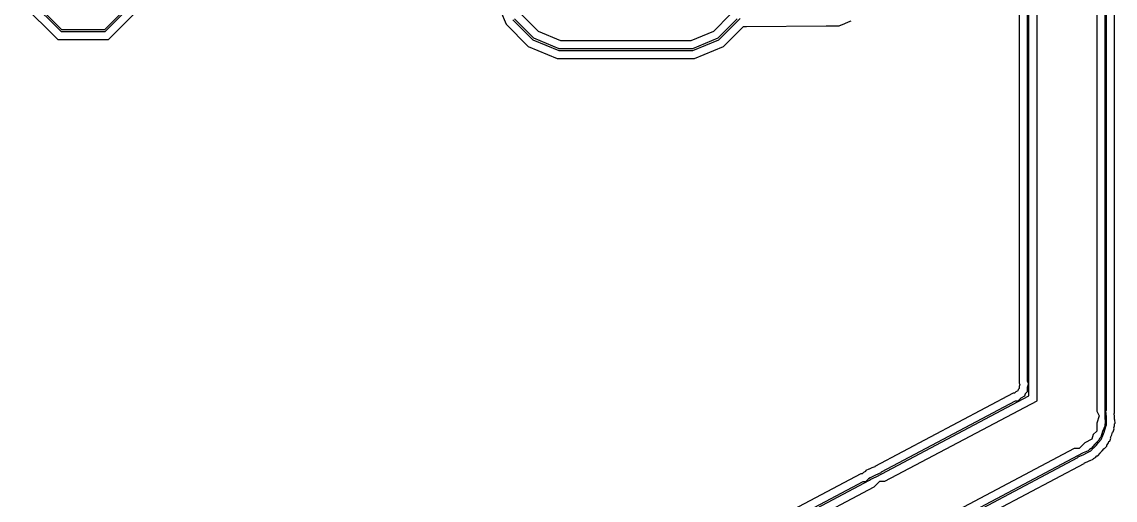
# Model space of a CAD drawing. Extents: x -122 to 0, y 0 to 97.
# Drawn here: x -44.33 to -23.86, y 70.86 to 79.83 of the extents above; entities that cross this region are included whole.
import ezdxf

# ---------------------------------------------------------------- set-up
doc = ezdxf.new("R2010")
doc.units = 0
doc.layers.add('milling', color=1, linetype='CONTINUOUS')

msp = doc.modelspace()

# ---------------------------------------------------------------- linework, layer by layer
at = {"layer": 'milling'}
for p, q in [((-24.2062, 93.7485), (-24.2062, 72.5288)), ((-24.0562, 93.8389), (-24.0562, 72.4232)), ((-24.0229, 72.5477), (-24.0229, 93.8974)), ((-23.8729, 72.4939), (-23.8729, 93.8353)), ((-25.3237, 72.7264), (-25.3237, 93.4212)), ((-25.4737, 72.8167), (-25.4737, 93.2712)), ((-25.6569, 92.8724), (-25.6569, 73.0565)), ((-25.5069, 92.8103), (-25.5069, 73.0938)), ((-44.1759, 80.2324), (-43.5924, 79.6489)), ((-43.5787, 79.6822), (-44.1427, 80.2462)), ((-42.2172, 80.2462), (-42.7812, 79.6822)), ((-42.7674, 79.6489), (-42.1839, 80.2324)), ((-35.4867, 80.3259), (-35.2621, 79.7833)), ((-44.3259, 80.1703), (-43.6545, 79.4989)), ((-42.7053, 79.4989), (-42.0339, 80.1703)), ((-35.1348, 79.8681), (-34.7619, 79.4952)), ((-34.743, 79.5234), (-35.1067, 79.8871)), ((-34.658, 79.6506), (-34.9795, 79.9721)), ((-31.0604, 79.9721), (-31.3819, 79.6506)), ((-30.9332, 79.8871), (-31.2969, 79.5234)), ((-30.9655, 79.8078), (-30.8827, 79.8918)), ((-28.9178, 79.8005), (-28.8526, 79.8274)), ((-28.8526, 79.8274), (-28.8023, 79.8487)), ((-43.5924, 79.6489), (-42.7674, 79.6489)), ((-42.7812, 79.6822), (-43.5787, 79.6822)), ((-35.2621, 79.7833), (-34.8467, 79.3679)), ((-34.2379, 79.4766), (-34.658, 79.6506)), ((-31.3819, 79.6506), (-31.802, 79.4766)), ((-31.278, 79.4951), (-30.9655, 79.8078)), ((-31.1931, 79.3679), (-30.8645, 79.6966)), ((-30.8645, 79.6966), (-30.8196, 79.7422)), ((-30.8196, 79.7422), (-30.819, 79.7422)), ((-30.819, 79.7422), (-30.8186, 79.7426)), ((-30.8186, 79.7426), (-30.759, 79.7426)), ((-30.759, 79.7426), (-29.2687, 79.7524)), ((-29.2687, 79.7524), (-29.2683, 79.7529)), ((-29.2683, 79.7529), (-29.2036, 79.7529)), ((-29.2036, 79.7529), (-29.143, 79.7533)), ((-29.143, 79.7533), (-29.1426, 79.7529)), ((-29.1426, 79.7529), (-29.0633, 79.7529)), ((-29.0633, 79.7529), (-29.062, 79.7543)), ((-29.062, 79.7543), (-29.0298, 79.7543)), ((-29.0298, 79.7543), (-29.0003, 79.7668)), ((-29.0003, 79.7668), (-28.9983, 79.766)), ((-28.9983, 79.766), (-28.918, 79.7998)), ((-28.918, 79.7998), (-28.9178, 79.8005)), ((-43.6545, 79.4989), (-42.7053, 79.4989)), ((-34.7619, 79.4952), (-34.2743, 79.2933)), ((-34.2678, 79.3266), (-34.743, 79.5234)), ((-31.802, 79.4766), (-34.2379, 79.4766)), ((-31.2969, 79.5234), (-31.7721, 79.3266)), ((-31.7655, 79.2933), (-31.278, 79.4951)), ((-34.8467, 79.3679), (-34.3041, 79.1433)), ((-34.2743, 79.2933), (-31.7655, 79.2933)), ((-31.7721, 79.3266), (-34.2678, 79.3266)), ((-31.7357, 79.1433), (-31.1931, 79.3679)), ((-34.3041, 79.1433), (-31.7357, 79.1433)), ((-25.5069, 73.0938), (-25.4834, 73.0495)), ((-25.7714, 72.8663), (-28.3581, 71.4969)), ((-25.7461, 72.8663), (-25.7714, 72.8663)), ((-25.7177, 72.8947), (-25.7461, 72.8663)), ((-25.6822, 72.9135), (-25.7177, 72.8947)), ((-25.6748, 72.9377), (-25.6822, 72.9135)), ((-25.6569, 72.9555), (-25.6748, 72.9377)), ((-25.6569, 73.0565), (-25.6451, 73.0342)), ((-25.6451, 73.0342), (-25.6569, 72.9958)), ((-25.6569, 72.9958), (-25.6569, 72.9555)), ((-25.5424, 72.858), (-25.5571, 72.81)), ((-25.5069, 72.8934), (-25.5424, 72.858)), ((-25.4834, 73.0495), (-25.5069, 72.9731)), ((-25.5069, 72.9731), (-25.5069, 72.8934)), ((-28.3352, 71.3018), (-25.4737, 72.8167)), ((-25.7341, 72.7163), (-28.24, 71.3896)), ((-28.1721, 71.2184), (-25.3237, 72.7264)), ((-25.684, 72.7163), (-25.7341, 72.7163)), ((-25.6277, 72.7727), (-25.684, 72.7163)), ((-25.5571, 72.81), (-25.6277, 72.7727)), ((-24.2062, 72.5288), (-24.1628, 72.4469)), ((-24.1628, 72.4469), (-24.2062, 72.3059)), ((-24.0333, 72.5352), (-24.0229, 72.5477)), ((-24.0229, 72.4249), (-24.0333, 72.5352)), ((-23.8782, 72.4875), (-23.8729, 72.4939)), ((-23.8729, 72.4314), (-23.8782, 72.4875)), ((-24.2062, 72.3059), (-24.2062, 72.1585)), ((-24.0562, 72.2489), (-24.0974, 72.1496)), ((-24.066, 72.1383), (-24.0335, 72.2444)), ((-24.0562, 72.4232), (-24.0461, 72.3162)), ((-24.0461, 72.3162), (-24.0562, 72.2834)), ((-24.0562, 72.2834), (-24.0562, 72.2489)), ((-24.0335, 72.2444), (-24.0333, 72.2444)), ((-24.0333, 72.2444), (-24.0229, 72.2785)), ((-24.0229, 72.3581), (-24.0229, 72.4249)), ((-24.0229, 72.2785), (-24.0229, 72.3581)), ((-23.8847, 72.2173), (-23.8729, 72.2557)), ((-23.8729, 72.3758), (-23.8729, 72.4314)), ((-23.8671, 72.37), (-23.8729, 72.3758)), ((-23.8729, 72.296), (-23.8612, 72.3077)), ((-23.8729, 72.2557), (-23.8729, 72.296)), ((-23.8612, 72.3077), (-23.8671, 72.37)), ((-24.2718, 72.093), (-24.299, 72.0044)), ((-24.2062, 72.1585), (-24.2718, 72.093)), ((-24.129, 72.0467), (-24.151, 72.0201)), ((-24.0974, 72.1496), (-24.129, 72.0467)), ((-24.1221, 72.003), (-24.092, 72.0762)), ((-24.092, 72.0762), (-24.0918, 72.0762)), ((-24.0918, 72.0762), (-24.066, 72.1383)), ((-23.9461, 72.036), (-23.9249, 72.0869)), ((-23.9429, 72.0283), (-23.9461, 72.036)), ((-23.9249, 72.0869), (-23.9084, 72.1409)), ((-23.9084, 72.1409), (-23.9009, 72.1448)), ((-23.9009, 72.1448), (-23.8769, 72.2027)), ((-23.8769, 72.2027), (-23.8847, 72.2173)), ((-24.6262, 71.8312), (-27.473, 70.3241)), ((-24.5335, 71.8312), (-24.6262, 71.8312)), ((-24.4293, 71.9355), (-24.5335, 71.8312)), ((-24.299, 72.0044), (-24.4293, 71.9355)), ((-24.3191, 71.7865), (-24.2632, 71.8426)), ((-24.2397, 71.9129), (-24.3087, 71.8295)), ((-24.2632, 71.8426), (-24.263, 71.8426)), ((-24.263, 71.8426), (-24.2151, 71.8904)), ((-24.1641, 71.9885), (-24.2397, 71.9129)), ((-24.2151, 71.8904), (-24.1727, 71.9417)), ((-24.1728, 71.9421), (-24.1221, 72.003)), ((-24.1727, 71.9417), (-24.1728, 71.9421)), ((-24.151, 72.0201), (-24.1641, 71.9885)), ((-24.1042, 71.7892), (-24.0687, 71.8323)), ((-24.0687, 71.8323), (-24.0603, 71.8331)), ((-24.0603, 71.8331), (-24.0162, 71.8771)), ((-24.0178, 71.894), (-23.9921, 71.9248)), ((-24.0162, 71.8771), (-24.0178, 71.894)), ((-23.9921, 71.9248), (-23.977, 71.9616)), ((-23.977, 71.9616), (-23.9614, 71.968)), ((-23.9614, 71.968), (-23.9429, 72.0283)), ((-24.4625, 71.7481), (-27.3228, 70.2339)), ((-27.062, 70.3343), (-24.5575, 71.6602)), ((-24.5575, 71.6602), (-24.5513, 71.6753)), ((-24.5513, 71.6753), (-24.4494, 71.7175)), ((-24.3635, 71.7891), (-24.4625, 71.7481)), ((-24.4494, 71.7175), (-24.3895, 71.7491)), ((-24.3895, 71.7494), (-24.3191, 71.7865)), ((-24.3895, 71.7491), (-24.3895, 71.7494)), ((-24.3393, 71.8133), (-24.3635, 71.7891)), ((-24.3087, 71.8295), (-24.3393, 71.8133)), ((-24.3276, 71.6055), (-24.2694, 71.6296)), ((-24.2694, 71.6296), (-24.2645, 71.6457)), ((-24.2645, 71.6457), (-24.2292, 71.6643)), ((-24.2292, 71.6643), (-24.2009, 71.6927)), ((-24.2009, 71.6927), (-24.184, 71.6927)), ((-24.184, 71.6927), (-24.1438, 71.7414)), ((-24.1438, 71.7498), (-24.1042, 71.7892)), ((-24.1438, 71.7414), (-24.1438, 71.7498)), ((-28.4701, 71.444), (-28.5297, 71.4192)), ((-28.4624, 71.4416), (-28.4701, 71.444)), ((-28.4129, 71.4679), (-28.4624, 71.4416)), ((-28.3611, 71.4894), (-28.4129, 71.4679)), ((-28.3581, 71.4969), (-28.3611, 71.4894)), ((-27.0246, 70.1844), (-24.4396, 71.5528)), ((-24.4396, 71.5528), (-24.4365, 71.5605)), ((-24.4365, 71.5605), (-24.3848, 71.5819)), ((-24.3848, 71.5819), (-24.3355, 71.608)), ((-24.3355, 71.608), (-24.3276, 71.6055)), ((-34.6305, 67.969), (-28.4594, 71.236)), ((-28.6234, 71.3564), (-34.504, 68.2432)), ((-28.5978, 71.3565), (-28.6234, 71.3564)), ((-28.5699, 71.3847), (-28.5978, 71.3565)), ((-28.5345, 71.4034), (-28.5699, 71.3847)), ((-28.4794, 71.2629), (-28.535, 71.2067)), ((-28.5297, 71.4192), (-28.5345, 71.4034)), ((-28.4472, 71.2799), (-28.4794, 71.2629)), ((-28.4594, 71.236), (-28.4358, 71.2598)), ((-28.4471, 71.2799), (-28.4472, 71.2799)), ((-28.3481, 71.3324), (-28.4471, 71.2799)), ((-28.4358, 71.2598), (-28.3352, 71.3018)), ((-28.3692, 71.1141), (-28.2657, 71.2182)), ((-28.246, 71.3749), (-28.3481, 71.3324)), ((-28.2657, 71.2182), (-28.1721, 71.2184)), ((-28.24, 71.3896), (-28.246, 71.3749)), ((-34.6581, 67.7846), (-28.3692, 71.1141)), ((-28.5859, 71.2065), (-34.3861, 68.1358)), ((-28.535, 71.2067), (-28.5859, 71.2065))]:
    msp.add_line(p, q, dxfattribs=at)

doc.saveas('drawing.dxf')
